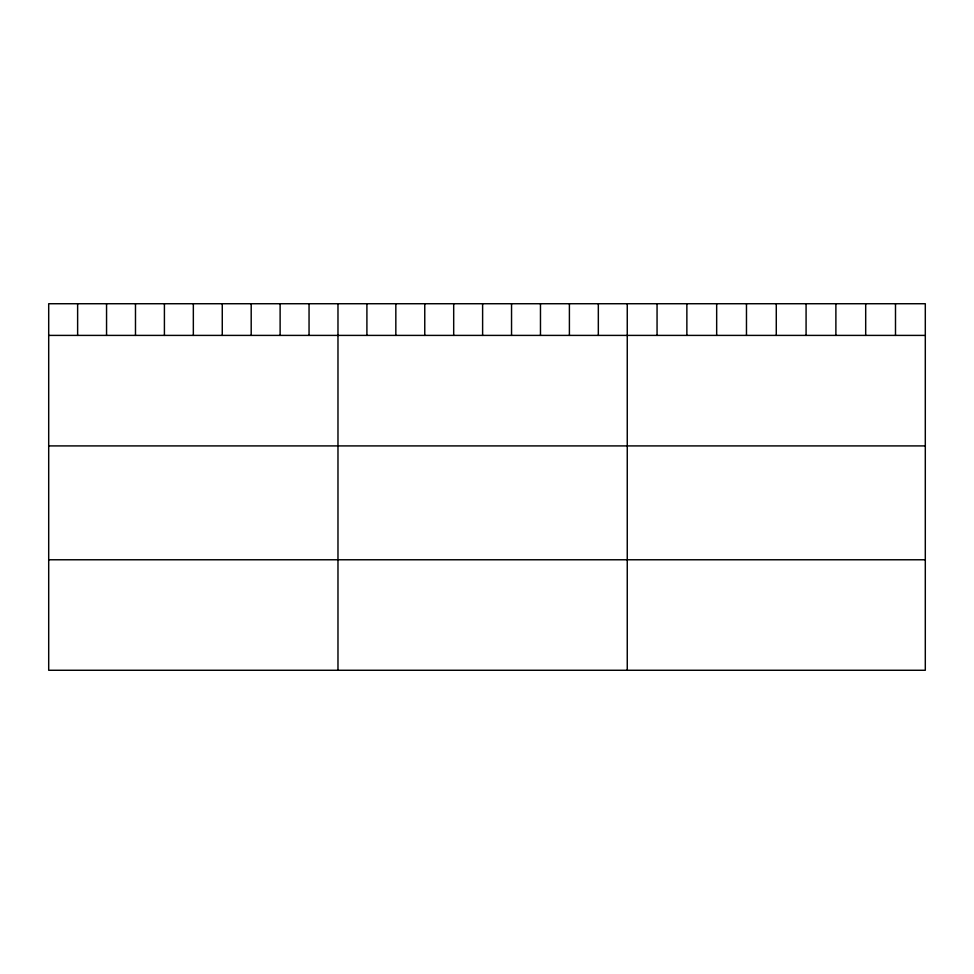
<?xml version="1.0" encoding="UTF-8"?>
<svg xmlns="http://www.w3.org/2000/svg" width="974" height="974" viewBox="0 0 974 974"><rect width="100%" height="100%" fill="white"/><g stroke="black" fill="none" stroke-linecap="round" stroke-linejoin="round"><path stroke-width="1.46" d="M925.3 335.397L925.3 670.27L48.7 670.27L48.7 303.73L925.3 303.73L925.3 335.397L48.7 335.397M48.7 445.909L925.3 445.909M48.7 559.77L925.3 559.77M895.496 303.73L895.496 335.397M865.691 303.73L865.691 335.397M835.887 303.73L835.887 335.397M806.082 303.73L806.082 335.397M776.278 303.73L776.278 335.397M746.474 303.73L746.474 335.397M716.669 303.73L716.669 335.397M686.865 303.73L686.865 335.397M657.06 303.73L657.06 335.397M627.256 303.73L627.256 670.27M598.328 303.73L598.328 335.397M569.4 303.73L569.4 335.397M540.473 303.73L540.473 335.397M511.545 303.73L511.545 335.397M482.617 303.73L482.617 335.397M453.689 303.73L453.689 335.397M424.761 303.73L424.761 335.397M395.834 303.73L395.834 335.397M366.906 303.73L366.906 335.397M337.978 303.73L337.978 670.27M309.05 303.73L309.05 335.397M280.122 303.73L280.122 335.397M251.195 303.73L251.195 335.397M222.267 303.73L222.267 335.397M193.339 303.73L193.339 335.397M164.411 303.73L164.411 335.397M135.483 303.73L135.483 335.397M106.556 303.73L106.556 335.397M77.628 303.73L77.628 335.397"/></g></svg>
